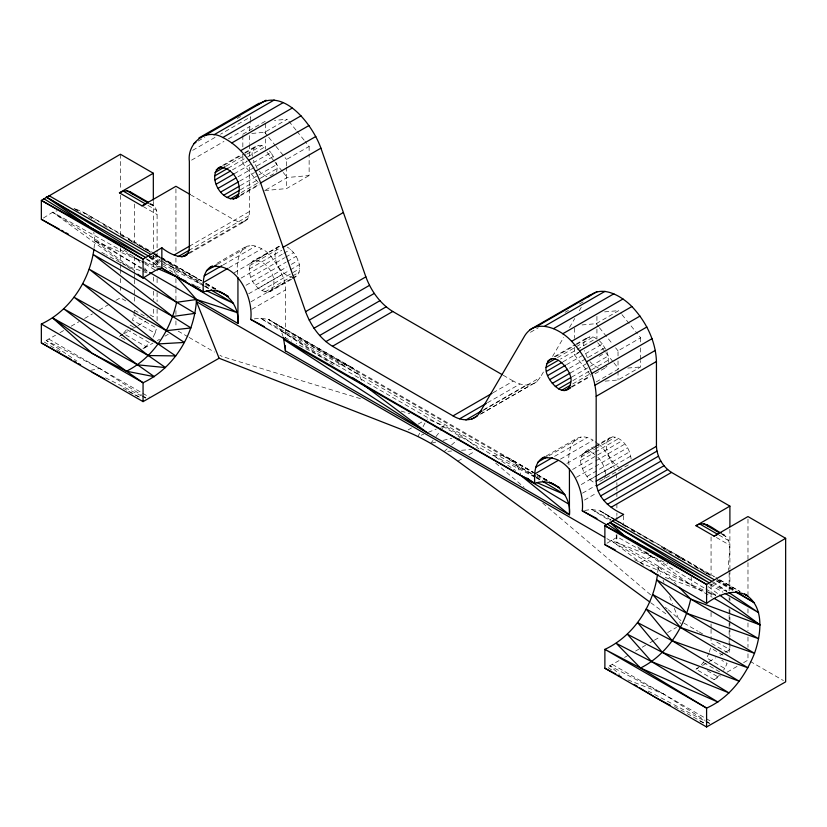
<?xml version="1.0" encoding="UTF-8"?>
<svg xmlns="http://www.w3.org/2000/svg" width="827" height="827" viewBox="0 0 827 827"><rect width="100%" height="100%" fill="white"/><g stroke="black" fill="none" stroke-linecap="round" stroke-linejoin="round"><path stroke-width="0.62" stroke-dasharray="4.13 3.1" d="M94.03 248.338L94.795 240.802L93.813 232.263M657.692 572.439L658.333 566.154L676.321 584.451M153.16 337.168L155.083 333.178L132.475 320.132L133.984 315.066L134.491 307.706M249.62 130.48L250.167 121.703M250.312 120.473L250.726 116.793L220.592 134.191M189.404 253.413L245.205 221.191L247.604 218.969L249.103 215.651L249.62 211.443L249.62 165.173M291.621 279.257L270.46 291.476C256.36 294.857 242.9 271.545 252.886 261.022L280.219 245.712M292.737 278.616C306.517 272.352 297.089 252.783 287.289 247.108M593.166 481.986C586.974 478.078 582.818 471.473 581.154 464.412C578.073 455.108 586.922 449.495 594.396 446.621M605.591 474.812L604.341 480.115M276.694 172.068L277.117 168.594L276.073 162.547M583.748 345.624C582.808 338.688 590.633 334.17 596.174 338.45L560.479 359.052M608.321 362.288L608.186 356.023L606.935 351.837M155.083 333.178L156.582 328.112L133.984 315.066M709.349 651.996L710.548 647.944L724.38 655.925M709.049 653.01L706.651 657.992L724.731 668.433L727.129 663.45L721.806 660.37M419.671 433.214L417.955 436.501L423.693 434.185M423.083 426.639L425.367 422.256M480.766 414.038L536.578 381.826L540.196 377.505L544.766 369.71M552.581 356.365L563.652 337.447M569.524 327.43L574.734 318.529M579.293 310.745L581.247 307.406M126.965 329.684L149.563 342.729L145.924 346.565L123.326 333.519L128.836 326.944M701.348 664.856L705.4 659.822M723.48 670.263L724.731 668.433M430.743 443.334L433.007 440.419M436.015 436.522L440.543 430.691M441.298 429.709L444.306 425.822L461.755 435.891L478.988 448.947M699.89 666.397L695.993 669.239L714.083 679.68L719.428 675.297M247.821 156.799L264.681 147.061C258.21 142.037 250.23 148.922 252.462 156.22M293.502 277.479C277.696 275.691 275.474 254.83 261.673 248.844C240.988 236.574 234.909 260.608 237.938 276.507M278.503 246.239C267.09 259.709 287.744 274.864 285.408 289.946L285.408 338.16M270.46 291.476C280.446 280.953 266.987 257.642 252.886 261.022M605.622 367.415L606.935 366.196M560.489 459.099L593.166 440.233C572.48 427.952 566.402 451.997 569.431 467.886M631.104 459.026C630.164 449.175 623.248 437.679 612.559 436.821C599.089 442.063 611.36 459.864 614.389 468.072M444.099 451.594L447.81 448.286M451.532 444.978L457.104 440.026M458.034 439.199L461.755 435.891L458.034 436.79M124.805 339.463L119.429 336.362L122.355 334.222M143.009 348.694L145.924 346.565M606.977 543.215L617.469 537.002L651.624 556.271L704.676 588.297M43.417 218.018L52.701 212.229L57.146 210.74M198.18 141.035L204.869 137.168M237.246 118.488L240.585 116.555M192.691 150.297L215.01 137.416M191.585 160.128L223.952 141.438M228.407 138.864L249.62 126.624M242.838 134.243L265.436 121.187M251.832 133.436L264.681 132.289L287.289 119.243L274.44 120.391M222.659 165.379L240.388 155.145M244.813 152.592L255.894 146.193M224.003 165.297L244.068 153.719M245.061 153.14L258.469 145.397M226.019 166.165L246.032 154.608M247.066 154.008L261.466 145.697M228.128 168.17L246.963 157.295M258.21 182.498L242.838 163.374L247.139 160.883M232.449 169.876L247.139 161.399M234.341 173.68L270.905 152.581L274.461 158.402M238.021 176.813L273.479 156.344M239.634 181.134L254.396 172.605M240.419 185.579L258.148 175.345M258.965 174.869L276.694 164.635M286.535 165.803L286.535 159.466L309.133 146.42L305.091 141.386M240.316 189.848L259.389 178.828M260.257 178.332L277.117 168.594M241.236 192.536L258.965 182.302M270.047 175.903L274.481 173.35M240.988 194.707L259.936 183.77M240.233 195.834L259.068 184.959M265.767 189.931L287.289 177.505L309.133 175.551L309.133 154.018M264.681 190.551L286.535 188.597L309.133 175.551M189.352 246.239L249.62 211.443M188.835 250.447L249.103 215.651M188.442 253.124L247.604 218.969M60.175 351.733L43.841 341.758L55.554 335.235M60.03 332.65L64.496 330.066M71.205 326.189L79.041 321.672M84.623 318.447L92.459 313.919M99.168 310.053L111.469 302.951M115.935 300.366L120.411 297.782L128.092 302.217M216.943 263.317L244.895 247.18M217.387 264.382L249.806 245.671M223.094 264.96L255.533 246.239M228.996 267.71L261.673 248.844M119.429 336.362L122.706 334.47M123.802 333.839L132.547 328.784M133.643 328.154L136.931 326.262M138.016 325.631L145.676 321.207M250.912 262.862L279.96 246.084M234.279 272.693L267.814 253.331M249.661 265.601L280.725 247.666M249.237 269.075L281.718 250.323M241.122 278.089L282.71 253.951M283.826 253.31L290.504 249.454M250.912 277.21L284.591 257.766M285.708 257.125L293.502 252.617M246.032 285.274L286.049 262.169M287.165 261.528L296.076 256.391M144.218 348.146L152.964 343.091M157.337 340.569L159.528 339.308M164.997 336.144L168.274 334.253M255.46 285.088L286.917 266.925M291.373 264.361L298.051 260.495M248.689 293.781L282.224 274.419M258.458 288.261L289.274 270.47M290.38 269.819L299.291 264.681M261.673 290.608L299.715 268.641M264.888 291.972L291.497 276.611M292.613 275.97L299.291 272.104M251.057 301.752L284.591 282.389M267.886 292.272L291.373 278.709M292.489 278.068L298.051 274.853M251.863 309.319L285.408 289.946M530.469 332.299L538.274 327.792M565.068 312.327L568.418 310.394M579.572 303.943L584.038 301.369M408.145 429.895L411.484 427.972M418.162 424.117L422.618 421.543M582.032 324.939L596.174 323.667L618.772 310.621L621.201 313.64M554.152 356.768L575.199 344.611M576.305 343.97L587.387 337.581M493.212 392.68L513.309 381.082C520.297 385.072 529.683 387.15 536.578 381.826M555.496 356.675L575.561 345.097M576.543 344.528L589.961 336.785M557.501 357.543L592.959 337.075M487.527 402.728L519.894 384.038M590.509 374.889L574.331 354.752L578.631 352.271M563.115 361.74L579.448 352.312M483.764 409.665L526.168 385.175M483.278 410.368L540.196 377.505M480.477 414.069L531.823 384.421M566.578 364.635L602.387 343.96L605.953 349.78M569.514 368.191L604.961 347.722M570.382 372.946L586.632 363.56M599.182 356.313L602.511 354.401M571.622 377.133L589.63 366.733M590.457 366.258L608.186 356.023M618.027 355.92L618.027 350.855L640.625 337.798L638.196 334.78M572.904 380.585L608.61 359.983M572.729 383.914L590.53 373.639M571.364 386.726L590.323 375.789M571.726 387.212L590.561 376.337M594.995 373.783L604.961 368.025M457.838 461.156L463.409 457.941M468.971 454.736L474.543 451.521M596.174 381.929L617.697 369.504M605.168 381.133L618.027 379.986L640.625 366.93L640.625 360.603M546.192 455.997L576.378 438.568M548.88 455.77L581.298 437.049M554.586 456.339L587.015 437.617M595.512 445.98L609.985 437.617M582.394 454.24L612.559 436.821M566.888 463.43L599.306 444.709C607.163 451.056 610.099 461.797 618.772 467.203M581.154 456.99L594.52 449.268M595.512 448.699L615.557 437.121M580.73 460.453L594.096 452.741M595.213 452.1L618.772 438.486M572.604 469.467L621.997 440.832M582.394 468.599L594.644 461.518M595.76 460.877L624.995 444.006M576.409 477.303L627.569 447.769M586.943 476.476L629.543 451.883M581.298 484.519L596.949 475.484M598.066 474.832L613.717 465.797M589.94 479.639L594.396 477.065M595.512 476.424L630.784 456.059M599.72 481.428L629.667 464.133M582.549 493.14L595.957 485.397M584.472 500.056L596.774 492.954M634.795 559.765L640.543 562.67L651.624 556.271L667.803 563.859M611.639 669.963L607.369 667.11L619.009 660.628M624.54 657.434L628.954 654.881M635.591 651.045L641.121 647.851M642.228 647.221L645.546 645.298M649.97 642.744L653.289 640.832M654.395 640.191L659.925 637.007M667.658 632.531L676.507 627.424M695.993 669.239L698.184 667.978M702.557 665.446L708.026 662.293M709.121 661.662L715.675 657.868M720.059 655.346L724.431 652.823M725.527 652.193L729.9 649.66L729.9 638.134M714.083 679.68L720.637 675.886M727.202 672.103L738.139 665.787M743.607 662.634L747.98 660.101L747.98 653.702M428.272 432.325L436.294 429.068M440.874 427.218L444.306 425.822L427.073 418.969M245.205 221.191L242.084 222.163L238.455 221.801L234.548 220.137L191.419 195.234M584.369 452.41C587.852 450.725 591.925 452.162 594.768 454.457M431.983 443.034L435.705 442.145M443.148 440.357L451.831 438.279M90.66 370.351L99.695 368.46L141.603 395.11M254.302 318.902L260.216 318.054L268.672 319.553L533.022 472.072M584.606 510.455L591.698 509.432L600.164 510.941L714.755 576.843M604.64 311.882L618.772 310.621M627.776 368.077L640.625 366.93M447.831 451.304L451.573 451.025M461.549 450.27L471.514 449.516M148.291 256.318L158.102 256.597L160.18 257.517M535.162 476.838L359.249 374.9L352.953 368.005L344.663 364.304L334.852 364.025L296.211 343.525M535.451 473.592L511.158 459.347L502.868 455.646L493.057 455.367L334.852 364.025L260.216 318.054L344.663 364.304L502.868 455.646L547.164 480.435M360.396 398.645L222.122 356.499L219.92 355.228M401.147 411.071L409.789 413.696M149.563 203.855C154.783 204.393 157.182 209.872 157.099 214.565L157.099 251.666M722.653 534.438C735.916 540.672 725.91 560.83 729.145 571.705M146.927 272.879L126.459 265.86L106.301 254.84M130.604 268.899L52.701 212.229L137.54 259.461L141.179 260.763M142.399 261.187L159.415 267.235M665.301 577.442L707.168 592.442M708.367 592.866L715.541 595.44M627.951 679.918L663.223 693.812L705.131 720.462M78.317 211.185L74.016 208.404L82.679 211.888L151.889 251.904M266.832 176.689L261.466 173.422L259.223 171.055M598.324 368.067L592.959 364.81L589.961 361.647M645.639 551.65L651.624 556.271L611.163 540.341L640.543 562.67L705.038 590.695M706.206 591.202L715.593 595.285M134.687 270.77L94.795 240.802L143.888 262.448M145.056 262.965L155.579 267.607M161.213 257.983L166.392 260.298L201.478 280.684M675.297 554.793L680.487 557.098L712.057 576.605M191.719 283.899L195.203 285.522M196.371 286.059L203.339 289.305M710.558 583.914L726.737 591.501M150.855 256.566L162.35 262.159M163.498 262.717L201.044 282.121M105.577 377.856L141.159 395.751M142.306 396.329L145.748 398.056M511.158 459.347L517.454 466.242L535.741 475.577M536.888 476.156L546.027 480.828M716.306 580.73L734.665 590.127M535.141 477.293L493.057 455.367L515.521 470.46M536.278 477.882L544.238 482.027L536.62 477.169M99.695 368.46L46.343 340.486L76.942 361.11M663.223 693.812L609.871 665.838L619.578 674.294M205.572 284.509L214.648 289.285M128.526 391.471L141.004 398.076M648.192 691.083L704.79 720.979M705.917 721.568L709.308 723.367M699.993 721.03L704.542 723.429M284.839 337.499L291.662 341.117M149.429 256.918L203.7 285.832M204.838 286.431L212.746 290.649L205.096 285.884M131.235 241.36L134.636 243.19M139.174 245.629L153.915 253.579M155.052 254.189L201.747 280.953M610.977 519.966L591.698 509.432L610.192 520.865M663.12 548.446L672.196 553.408M101.824 252.38L105.184 254.22M123.14 388.183L141.066 398.014M674.553 706.537L704.625 723.336M675.535 555.279L713.391 576.564M718.963 579.686L740.113 591.574L715.851 577.484M162.526 259.089L151.465 252.793M163.643 259.719L201.281 280.922M205.706 283.423L216.777 289.657M361.43 380.286L359.249 374.9L281.015 330.738L275.722 323.853L352.953 368.005M74.016 208.404L80.653 212.208M88.396 216.643L95.033 220.447M103.892 225.523L107.21 227.425M120.484 235.033L123.802 236.935M128.226 239.479L132.651 242.011M137.075 244.554L150.359 252.163M612.755 518.405L600.164 510.941L655.573 543.608M613.872 519.046L680.487 557.098L682.844 559.683M716.761 581.185L734.521 591.367M709.638 584.555L722.994 592.215M503.261 375.282L513.309 381.082M150.535 203.576L152.685 204.817M722.602 533.86L724.731 535.079M149.697 203.928L155.083 207.039M721.806 534.232L727.129 537.302M147.971 205.396L156.582 210.358M719.056 535.1L728.628 540.631M143.102 206.492L157.099 214.565M716.378 537.467L729.145 544.838M94.795 240.802L141.737 267.907M142.854 268.548L148.446 271.773M616.156 534.924L616.89 542.233L712.109 597.197M606.894 538.625L658.333 568.325L660.68 574.217M150.038 314.891L153.326 316.782L153.326 307.82M178.136 331.11L188.029 336.816M189.125 337.457L214.42 352.054M683.939 623.134L698.164 631.342M699.26 631.973L702.547 633.875M716.771 642.083L729.9 649.66M750.192 661.383L783.438 680.569M134.491 310.259L147.413 317.723M130.087 325.114L135.463 328.216M703.529 662.561L721.609 673.002M707.343 670.697L717.981 676.837M48.845 339.101L141.706 392.722M142.813 393.352L149.439 397.187M612.373 664.453L705.235 718.074M706.341 718.704L711.871 721.899M152.995 252.545L159.694 256.422M160.81 257.063L166.392 260.298L172.688 267.193L203.669 285.594M205.861 283.227L216.829 289.605M152.664 255.564L160.459 260.081M161.565 260.732L172.688 267.193L175.303 273.654M146.658 259.502L158.867 266.583M537.395 474.626L548.322 480.983M677.685 556.612L684.28 560.448M695.28 566.857L698.577 568.78M702.971 571.343L707.374 573.897M717.267 579.665L735.947 590.55M206.161 283.537L216.105 289.347M536.558 474.233L549.81 482.007M344.663 364.304L268.672 319.553L359.249 374.9M661.114 546.874L671.079 552.756M712.388 582.725L726.83 591.274M150.338 251.997L82.679 211.888L84.323 213.604M154.773 254.623L162.474 259.327M204.776 286.245L210.306 289.533M536.268 477.499L541.799 480.807M123.843 250.002L143.929 263.317M144.994 263.958L155.641 270.377M705.782 588.958L716.833 595.636M146.431 258.717L159.642 266.759M614.833 519.914L607.204 515.231L610.988 520.152M615.929 520.576L626.825 527.254M631.187 529.931L635.549 532.598M717.495 579.965L734.914 590.726M163.57 259.998L204.011 285.201M52.701 212.229L141.737 268.868M142.823 269.561L148.25 273.013M706.206 721.144L710.496 723.873M142.678 395.792L145.893 397.839M502.868 455.646L535.534 476.476M149.367 257.021L162.309 265.415M163.384 266.118L180.637 277.314M333.302 365.007L281.015 330.738L283.061 336.455M713.194 581.888L726.933 591.191M637.72 546.905L692.044 585.619L691.103 577.267M595.213 441.721L599.306 444.709M650.839 602.79L666.407 614.213M708.294 586.674L718.642 594.313M640.543 562.67L644.595 565.699M495.662 463.11L524.101 487.289M542.729 503.116L650.601 594.799M665.311 607.297L667.275 608.961M668.257 609.799L681.003 620.632M149.263 257.156L161.854 268.093M599.389 340.796L602.387 343.96M597.88 457.207C602.149 461.662 605.064 467.617 605.488 473.819M269.406 150.99L270.905 152.581M137.54 259.461L141.469 264.216M144.622 268.01L149.336 273.706M622.007 314.653L637.39 333.777M596.174 323.667L598.603 326.686M599.41 327.699L612.362 343.805M615.598 347.826L618.027 350.855M597.735 342.709L605.023 351.775M605.829 352.778L613.107 361.833M613.923 362.846L618.772 368.883M288.902 121.249L296.19 130.315M296.996 131.317L304.284 140.383M264.681 132.289L267.927 136.31M268.734 137.323L275.205 145.376M276.011 146.379L286.535 159.466M267.059 152.333L274.337 161.389M275.153 162.402L282.431 171.458M283.237 172.471L287.289 177.505M257.187 168.377L253.3 160.293M587.387 357.874L584.482 350.627M517.454 466.242L520.514 473.778M663.037 580.109L663.978 582.466M669.632 596.598L672.454 603.669M674.336 608.383L680.456 623.692M616.084 473.778L616.622 478.812M747.98 519.129L747.98 561.419M747.98 562.701L747.98 594.747M747.98 608.837L747.98 613.965M747.98 622.938L747.98 630.629M747.98 637.038L747.98 647.293M729.9 529.197L729.9 568.924M729.9 570.206L729.9 590.716M729.9 598.397L729.9 600.96M729.9 609.933L729.9 620.188M729.9 621.47L729.9 626.597M729.9 627.879L729.9 636.852M729.145 572.987L729.145 590.891M729.145 597.29L729.145 599.854M729.145 608.806L729.145 613.923M729.145 615.205L729.145 621.594M729.145 622.876L729.145 629.275M729.145 630.556L729.145 639.509M729.145 640.791L729.145 653.578L711.065 643.137L711.065 629.068M711.065 536.961L711.065 575.334M711.065 584.296L711.065 598.366M711.065 612.435L711.065 618.834M711.065 623.951L711.065 627.786M658.333 566.154L658.333 568.325M640.625 337.798L640.625 342.864M640.625 347.929L640.625 359.332M623.672 515.666L623.672 524.556M618.027 360.985L618.027 369.845M618.027 371.116L618.027 379.986M616.89 482.606L616.89 485.139M616.89 486.41L616.89 491.486M616.89 492.747L616.89 496.562M616.89 504.17L616.89 507.974M616.89 513.05L616.89 515.583M616.89 516.854L616.89 520.659M616.89 534.614L616.89 542.233M596.929 316.369L596.929 323.977M596.929 329.043L596.929 339.173M574.331 328.154L574.331 338.284M574.331 347.154L574.331 354.752M309.133 146.42L309.133 152.747M286.535 167.064L286.535 188.597M265.436 123.719L265.436 133.86M265.436 138.926L265.436 149.056M249.62 135.618L249.62 143.329M249.62 144.611L249.62 158.753M242.838 135.504L242.838 148.167M242.838 154.504L242.838 163.374M175.934 188.856L175.934 251.656M175.934 258.065L175.934 273.448M175.934 278.575L175.934 287.548M175.934 288.819L175.934 300.356M175.934 310.611L175.934 314.456M175.934 320.866L175.934 327.275M157.099 252.948L157.099 270.863M157.099 278.534L157.099 284.933M157.099 292.603L157.099 301.566M157.099 309.236L157.099 320.752M153.326 201.447L153.326 250.147M153.326 255.274L153.326 269.364M153.326 277.055L153.326 282.183M153.326 291.156L153.326 300.129M134.491 204.083L134.491 242.456M134.491 256.535L134.491 273.158M134.491 274.44L134.491 278.275M134.491 279.557L134.491 284.674M134.491 289.791L134.491 302.589M120.411 154.246L120.411 190.127M120.411 195.255L120.411 234.982M120.411 247.8L120.411 263.182M120.411 264.464L120.411 268.31M120.411 269.592L120.411 273.427M120.411 278.554L120.411 284.964M120.411 286.245L120.411 291.373"/><path stroke-width="1.24" d="M93.906 249.599C89.44 280.498 70.13 310.642 41.35 324.019L41.35 342.905L143.061 401.622L219.103 358.246L405.912 431.187C424.53 438.703 441.618 449.433 457.838 461.156L649.805 602.025M161.079 267.865L176.616 276.88L196.506 299.519C194.686 333.695 174.487 367.984 143.061 382.736L41.35 324.019M657.434 574.951C652.968 605.84 633.658 635.994 604.878 649.371L604.878 668.257L706.589 726.974L785.65 681.851L785.65 538.315L747.98 516.565L714.083 536.144L695.993 525.703L729.9 506.124L729.9 526.634M153.326 200.165L153.326 173.246L120.411 154.246L41.35 200.413L41.35 219.3L143.061 278.027L143.061 259.13L161.854 247.759C169.421 254.189 189.362 264.537 189.352 246.239L189.352 161.42C186.985 143.092 205.964 127.637 222.794 137.509C241.06 146.606 253.589 164.222 260.639 182.963L305.587 311.645C310.756 325.538 319.729 338.408 332.485 346.275L453.031 415.878C461.363 421.201 474.429 421.997 479.929 412.301L524.887 335.524C536.32 317.682 560.53 328.95 571.612 341.344C585.661 356.168 595.461 375.665 596.174 396.298L596.174 481.118C596.525 497.11 609.913 508.636 623.672 514.394L604.878 525.765L604.878 544.652L706.589 603.379C718.105 594.799 734.324 587.832 747.908 595.957L744.569 594.086C765.109 605.85 761.222 634.361 754.503 653.299C745.416 676.186 729.641 697.895 706.589 708.088L604.878 649.371L640.543 668.03L706.589 708.088L706.589 726.974M239.127 196.475C224.045 207.391 204.941 175.5 220.447 166.661M149.563 272.424L237.938 323.44C239.985 304.429 223.145 284.674 203.287 292.014C202.935 282.782 202.481 270.388 212.477 265.901M235.809 198.387C245.795 187.874 232.335 164.552 218.225 167.943M546.078 367.374C549.5 345.49 573.142 369.855 570.94 381.723C567.518 403.617 543.866 379.242 546.078 367.374L558.266 360.334M283.475 337.602L285.408 350.844L569.431 514.828C571.478 495.807 554.638 476.063 534.769 483.402C534.159 473.685 534.345 460.825 545.076 456.638M157.916 268.63L176.616 276.88L236.832 312.482L196.506 299.519L176.616 302.279C170.279 330.655 152.964 357.967 126.459 371.22L92.2 353.377L52.701 317.981L137.54 364.821L154.411 376.709L126.459 371.22L52.701 317.981M679.019 587.191L690.71 599.089C684.363 627.466 667.058 654.777 640.543 668.03L616.229 643.334L651.624 661.631L717.939 702.061L640.543 668.03M588.535 296.831C601.601 284.178 621.449 295.87 631.89 306.548C645.928 321.372 655.728 340.858 656.442 361.502L656.442 446.322C656.948 456.731 662.747 466.779 671.514 472.413L729.9 506.124M257.455 105.05C283.868 86.215 313.257 126.086 320.907 148.167L365.865 276.849C371.023 290.742 380.007 303.602 392.763 311.479L502.144 374.631M785.65 538.315L706.589 584.482L706.589 603.379M198.925 137.964L259.202 103.168M205.789 134.977L266.067 100.181M193.714 143.619L195.947 142.327M213.904 134.822L274.182 100.026M119.429 192.825L123.326 191.161L145.924 204.207L142.027 205.871L119.429 192.825L153.326 173.246M222.794 137.509L283.061 102.703M231.922 142.875L292.2 108.079M142.027 205.871L175.934 186.292L190.313 194.593M240.771 150.607L301.038 115.811M216.25 169.773L221.791 166.578M215.01 172.523L224.985 166.765M214.586 175.986L227.88 168.315M248.803 160.262L309.081 125.466M215.01 179.945L230.516 170.993M216.25 184.132L233.979 173.897M218.225 188.246L235.953 178.012M255.564 171.261L315.831 136.465M220.799 192.009L238.527 181.775M223.797 195.172L239.313 186.22M227.022 197.519L239.199 190.489M230.237 198.893L239.096 193.776M260.639 182.963L320.907 148.167M233.235 199.183L238.776 195.989M174.28 254.933L189.91 245.919M178.177 256.597L189.342 250.147M181.816 256.959L188.515 253.093M184.938 255.988L187.171 254.706M206.461 270.687L216.529 264.878M204.093 275.929L221.977 265.601M203.287 282.555L227.88 268.362M283.113 247.304L343.381 212.508M305.587 311.645L365.865 276.849M309.215 320.152L369.483 285.356M313.971 328.236L374.238 293.44M319.625 335.514L379.893 300.718M325.89 341.623L386.168 306.827M332.485 346.275L392.763 311.479M529.962 329.684L590.23 294.888M536.713 326.489L596.991 291.693M544.755 326.117L605.023 291.321M553.594 328.588L613.872 293.792M562.732 333.767L623 298.971M571.612 341.344L631.89 306.548M453.031 415.878L492.096 393.321M547.743 361.161L552.167 358.598M546.502 363.901L555.362 358.784M459.626 418.834L486.41 403.369M579.727 350.865L640.005 316.069M546.502 371.333L562.009 362.381M465.901 419.971L481.531 410.947M479.929 412.301L482.162 411.009M471.555 419.217L477.138 416.002M547.743 375.51L565.472 365.276M549.717 379.624L567.446 369.39M586.591 361.781L646.869 326.985M552.291 383.387L570.02 373.153M555.289 386.56L570.795 377.598M558.504 388.907L570.692 381.867M561.719 390.272L570.589 385.155M591.812 373.453L652.079 338.656M564.717 390.571L570.258 387.367M567.291 389.775L570.62 387.853M595.068 385.186L655.335 350.39M596.174 396.298L656.442 361.502M537.953 462.076L546.895 456.907M535.586 467.317L552.353 457.631M534.769 473.943L558.246 460.391M596.174 481.118L656.442 446.322M596.691 485.914L656.958 451.118M598.19 490.98L658.468 456.184M600.588 495.962L660.856 461.166M603.71 500.531L663.978 465.735M607.338 504.367L667.616 469.571M611.246 507.209L671.514 472.413M695.993 525.703C705.142 519.604 713.68 529.756 721.537 533.239M714.083 536.144L716.999 534.893M192.505 285.015L203.287 292.014L161.854 268.093L155.641 270.377L143.061 278.027L137.871 274.223M210.234 267.193C236.501 260.526 253.62 297.544 250.746 319.418L534.769 483.402L527.285 478.368M541.726 458.572C567.994 451.914 585.102 488.922 582.239 510.797L606.222 524.649M123.326 191.161L126.965 190.799L130.087 191.761L148.374 202.326M658.127 574.868L655.728 574.01L650.673 570.237M690.71 599.089L758.628 638.702L686.782 613.314L652.803 594.582L680.487 627.476L747.908 667.782L672.196 640.749L637.545 622.555L662.386 652.358L729.052 692.933L651.624 661.631L627.342 634.216L662.386 652.358L739.245 681.272L672.196 640.749L646.207 609.065L680.487 627.476L754.503 653.299L686.782 613.314L656.927 579.975L690.71 599.089L760.034 624.871L719.676 595.078M528.463 478.978L521.382 475.928L284.292 339.887L427.414 432.841L363.177 384.586L352.498 377.598M536.723 482.534L565.037 494.722L542.905 481.469M176.616 276.88L185.91 281.201M206.822 290.918L233.545 303.344L212.529 290.856M604.878 544.652L615.236 549.883M549.459 482.586L559.745 487.837L550.916 482.658M624.426 535.772L609.871 522.416L709.08 582.756L624.426 535.772L604.878 525.765L706.589 584.482L624.426 535.772L607.369 524.039M604.878 668.257L615.743 673.964M617.914 675.101L621.17 676.817M216.912 290.484L228.252 296.448L219.424 291.29M582.239 510.797L596.908 518.55M92.2 372.264L104.688 378.869M670.49 705.421L655.728 697.616L639.54 687.744M250.746 319.418L264.382 326.655M90.66 227.601L145.552 257.404L46.343 197.064L90.66 227.601L143.061 259.13L41.35 200.413L90.66 227.601L43.841 198.687M41.35 219.3L59.265 229.11M61.508 230.33L63.751 231.56M65.984 232.78L68.227 234.01M41.35 342.905L71.608 359.745M73.851 360.996L76.084 362.247M78.327 363.487L80.57 364.738M176.616 302.279L93.399 254.623L172.688 316.514L190.975 327.947L166.392 330.676L82.679 283.713L158.102 343.939L175.717 355.92L148.291 355.548L63.813 308.864L137.54 364.821L165.524 367.581L148.291 355.548L74.016 297.203L158.102 343.939L184.38 342.44L166.392 330.676L89.264 269.23L172.688 316.514L195.1 313.35L176.616 302.279L143.888 277.686M735.627 592.008L754.503 602.831L735.999 591.398M725.227 593.497L758.628 612.673L729.042 592.628M126.965 190.799L148.488 203.225M703.529 523.677L719.49 532.888M699.89 524.039L717.981 534.48M48.845 195.565L150.545 254.282M612.373 520.917L714.083 579.634M46.343 197.064L148.043 255.791M609.871 522.416L711.571 581.143M714.332 598.49L760.034 624.871M196.506 299.519L196.506 301.7L604.651 537.343M568.314 503.87L521.382 475.928L569.431 514.828L569.431 469.157M634.144 684.446L637.379 686.42M126.459 371.22L143.061 382.736L143.061 401.622M706.651 524.638L708.243 526.127M130.087 191.761L132.475 193.983M196.506 301.7L219.103 358.246M285.408 345.769L285.408 350.844M237.938 277.769L237.938 323.44M161.854 247.759L161.854 268.093"/></g></svg>
